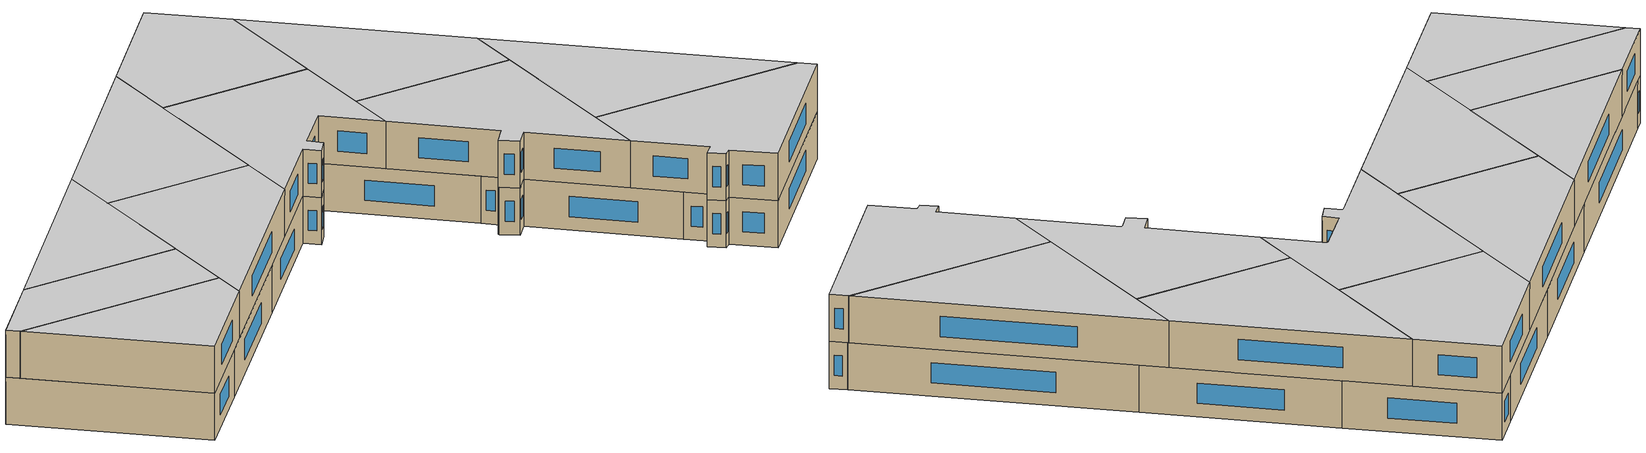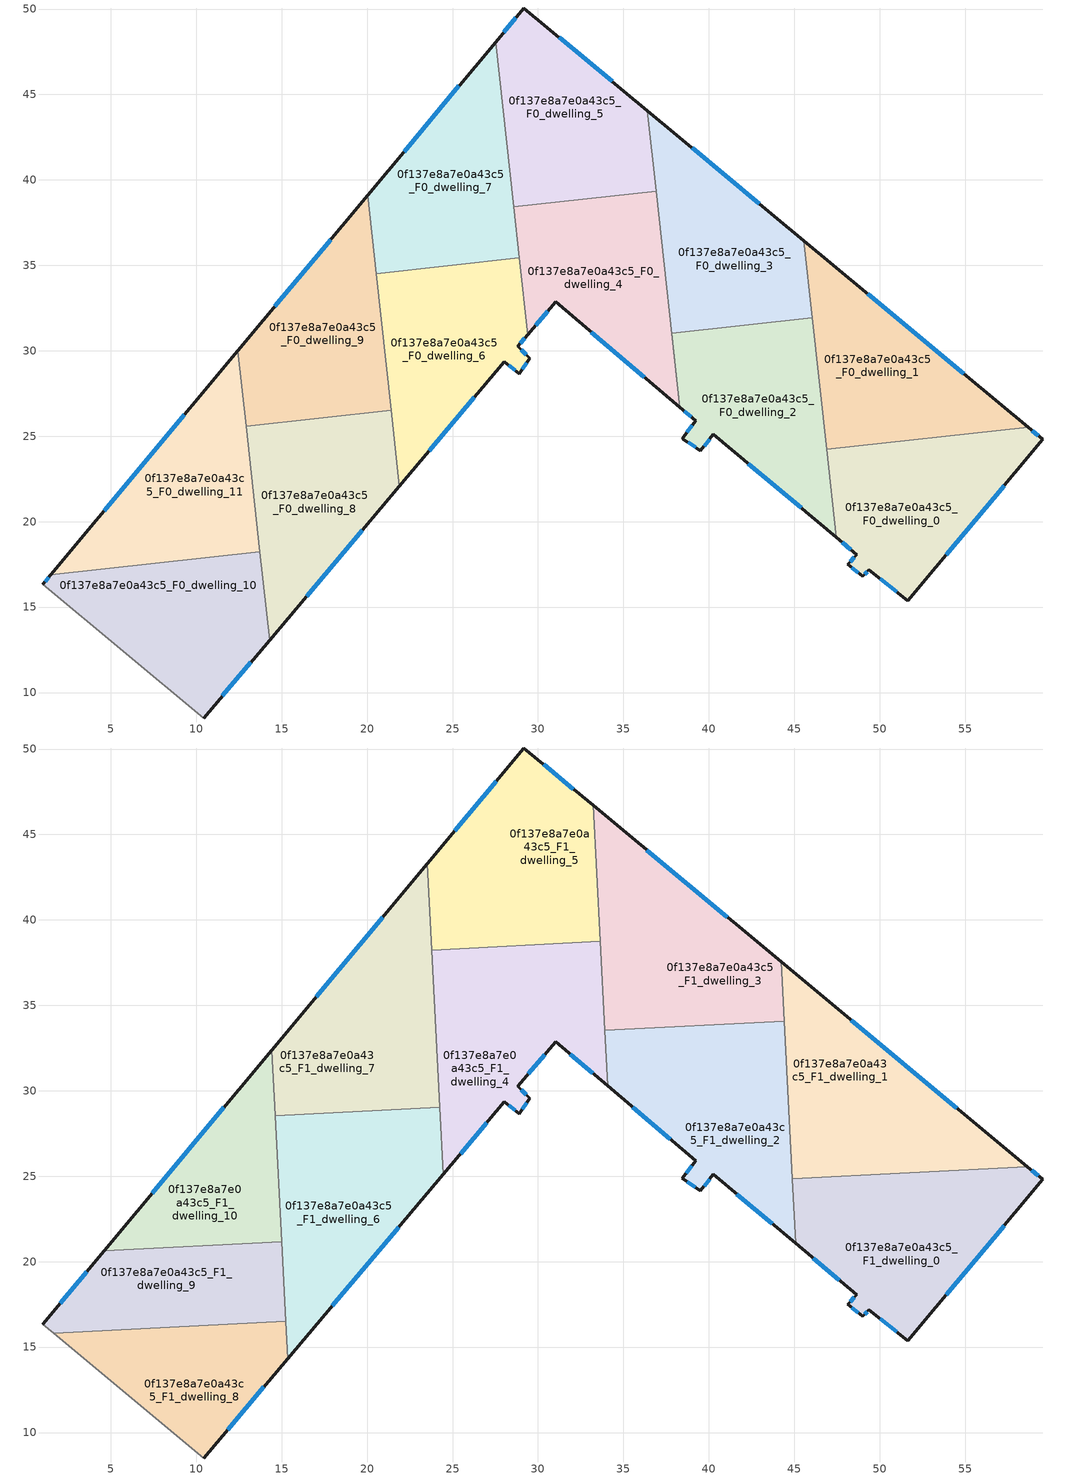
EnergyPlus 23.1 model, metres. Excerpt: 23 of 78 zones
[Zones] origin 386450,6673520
0f137e8a7e0a43c5_F0_dwelling_0
 floor ground (EU_floor_Construction): 59.53,24.81 51.65,15.37 49.36,17.18 49.01,16.81 48.12,17.5 48.66,18.07 47.45,19.08 46.88,24.23 58.68,25.52 z0
 wall outside (EU_wall_Construction): 47.45,19.08 48.66,18.07 48.12,17.5 49.01,16.81 49.36,17.18 51.65,15.37 59.53,24.81 58.68,25.52 z0:3
 wall to 0f137e8a7e0a43c5_F0_dwelling_1 (EU_wall_Construction): 58.68,25.52 46.88,24.23 z0:3
 wall to 0f137e8a7e0a43c5_F0_dwelling_2 (EU_wall_Construction): 46.88,24.23 47.45,19.08 z0:3
 window (EU_Window_Construction): 48.37,17.3 48.75,17.01 / 48.5,17.9 48.27,17.66 / 47.79,18.79 48.31,18.35 / 59.29,25.02 58.92,25.32 / 53.9,18.07 57.28,22.11 / 50.02,16.66 50.99,15.89 / 49.11,16.91 49.26,17.07 z0.86:2.14
0f137e8a7e0a43c5_F0_dwelling_1
 floor ground (EU_floor_Construction): 58.68,25.52 46.88,24.23 45.55,36.44 z0
 wall outside (EU_wall_Construction): 58.68,25.52 45.55,36.44 z0:3
 wall to 0f137e8a7e0a43c5_F0_dwelling_3 (EU_wall_Construction): 45.55,36.44 46.04,31.93 z0:3
 wall to 0f137e8a7e0a43c5_F0_dwelling_2 (EU_wall_Construction): 46.04,31.93 46.88,24.23 z0:3
 window (EU_Window_Construction): 54.93,28.64 49.3,33.32 z0.86:2.14
 ceiling adiabatic (EU_roof_Construction): 58.63,25.56 45.55,36.44 46.8,24.95 z3
0f137e8a7e0a43c5_F0_dwelling_10
 floor ground (EU_floor_Construction): 13.72,18.23 14.29,13.07 10.43,8.51 1.02,16.34 1.49,16.89 z0
 wall outside (EU_wall_Construction): 10.43,8.51 14.29,13.07 / 1.49,16.89 1.02,16.34 z0:3
 wall adiabatic (EU_wall_Construction): 1.02,16.34 10.43,8.51 z0:3
 wall to 0f137e8a7e0a43c5_F0_dwelling_11 (EU_wall_Construction): 13.72,18.23 1.49,16.89 z0:3
 wall to 0f137e8a7e0a43c5_F0_dwelling_8 (EU_wall_Construction): 14.29,13.07 13.72,18.23 z0:3
 window (EU_Window_Construction): 11.54,9.81 13.19,11.77 / 1.35,16.73 1.16,16.49 z0.86:2.14
0f137e8a7e0a43c5_F0_dwelling_11
 floor ground (EU_floor_Construction): 12.43,30 13.72,18.23 1.49,16.89 z0
 wall outside (EU_wall_Construction): 12.43,30 1.49,16.89 z0:3
 wall to 0f137e8a7e0a43c5_F0_dwelling_9 (EU_wall_Construction): 12.92,25.6 12.43,30 z0:3
 wall to 0f137e8a7e0a43c5_F0_dwelling_8 (EU_wall_Construction): 13.72,18.23 12.92,25.6 z0:3
 window (EU_Window_Construction): 9.31,26.26 4.61,20.64 z0.86:2.14
0f137e8a7e0a43c5_F0_dwelling_2
 floor ground (EU_floor_Construction): 46.04,31.93 47.45,19.08 40.26,25.1 39.51,24.15 38.51,24.83 38.44,24.88 38.49,24.95 39.22,25.91 38.3,26.69 37.83,31.03 z0
 wall outside (EU_wall_Construction): 38.3,26.69 39.22,25.91 38.49,24.95 38.44,24.88 38.51,24.83 39.51,24.15 40.26,25.1 47.45,19.08 z0:3
 wall to 0f137e8a7e0a43c5_F0_dwelling_3 (EU_wall_Construction): 46.04,31.93 37.83,31.03 38.3,26.69 z0:3
 window (EU_Window_Construction): 39.01,25.63 38.7,25.22 / 38.56,26.47 38.96,26.13 / 42.32,23.38 45.4,20.8 / 39.72,24.42 40.05,24.83 / 38.79,24.64 39.22,24.34 z0.86:2.14
 ceiling adiabatic (EU_roof_Construction): 46.8,24.95 46.04,31.93 44.52,31.76 44.88,24.86 z3
0f137e8a7e0a43c5_F0_dwelling_3
 floor ground (EU_floor_Construction): 45.55,36.44 46.04,31.93 37.83,31.03 38.3,26.69 36.4,44.05 z0
 wall outside (EU_wall_Construction): 45.55,36.44 36.4,44.05 z0:3
 wall to 0f137e8a7e0a43c5_F0_dwelling_4 (EU_wall_Construction): 36.92,39.33 38.3,26.69 z0:3
 wall to 0f137e8a7e0a43c5_F0_dwelling_5 (EU_wall_Construction): 36.4,44.05 36.92,39.33 z0:3
 window (EU_Window_Construction): 42.94,38.62 39.02,41.88 z0.86:2.14
 ceiling adiabatic (EU_roof_Construction): 46.04,31.93 45.55,36.44 44.22,37.54 44.52,31.76 z3
0f137e8a7e0a43c5_F0_dwelling_4
 floor ground (EU_floor_Construction): 36.92,39.33 38.3,26.69 31.03,32.86 29.39,30.94 28.57,38.42 z0
 wall outside (EU_wall_Construction): 29.39,30.94 31.03,32.86 38.3,26.69 z0:3
 wall to 0f137e8a7e0a43c5_F0_dwelling_5 (EU_wall_Construction): 36.92,39.33 28.57,38.42 z0:3
 wall to 0f137e8a7e0a43c5_F0_dwelling_6 (EU_wall_Construction): 28.9,35.43 29.39,30.94 z0:3
 wall to 0f137e8a7e0a43c5_F0_dwelling_7 (EU_wall_Construction): 28.57,38.42 28.9,35.43 z0:3
 window (EU_Window_Construction): 33.11,31.1 36.22,28.45 / 29.86,31.49 30.56,32.31 z0.86:2.14
0f137e8a7e0a43c5_F0_dwelling_5
 floor ground (EU_floor_Construction): 36.4,44.05 36.92,39.33 28.57,38.42 27.52,48.07 29.18,50.06 z0
 wall outside (EU_wall_Construction): 36.4,44.05 29.18,50.06 27.52,48.07 z0:3
 wall to 0f137e8a7e0a43c5_F0_dwelling_7 (EU_wall_Construction): 27.52,48.07 28.57,38.42 z0:3
 window (EU_Window_Construction): 28.7,49.49 27.99,48.64 / 34.34,45.77 31.24,48.34 z0.86:2.14
0f137e8a7e0a43c5_F0_dwelling_6
 floor ground (EU_floor_Construction): 28.9,35.43 29.39,30.94 28.8,30.25 29.53,29.55 28.9,28.65 28.04,29.35 21.89,22.07 20.53,34.52 z0
 wall outside (EU_wall_Construction): 21.89,22.07 28.04,29.35 28.9,28.65 29.53,29.55 28.8,30.25 29.39,30.94 z0:3
 wall to 0f137e8a7e0a43c5_F0_dwelling_7 (EU_wall_Construction): 28.9,35.43 20.53,34.52 z0:3
 wall to 0f137e8a7e0a43c5_F0_dwelling_9 (EU_wall_Construction): 20.53,34.52 21.4,26.52 z0:3
 wall to 0f137e8a7e0a43c5_F0_dwelling_8 (EU_wall_Construction): 21.4,26.52 21.89,22.07 z0:3
 window (EU_Window_Construction): 23.65,24.15 26.28,27.27 / 28.97,30.45 29.22,30.74 / 29.32,29.75 29.01,30.05 / 29.08,28.91 29.35,29.3 / 28.28,29.15 28.66,28.85 z0.86:2.14
 ceiling adiabatic (EU_roof_Construction): 24.25,29.02 23.95,34.89 20.53,34.52 21.15,28.86 z3
0f137e8a7e0a43c5_F0_dwelling_7
 floor ground (EU_floor_Construction): 27.52,48.07 28.9,35.43 20.53,34.52 20.03,39.1 z0
 wall outside (EU_wall_Construction): 27.52,48.07 20.03,39.1 z0:3
 wall to 0f137e8a7e0a43c5_F0_dwelling_9 (EU_wall_Construction): 20.03,39.1 20.53,34.52 z0:3
 window (EU_Window_Construction): 25.38,45.5 22.17,41.66 z0.86:2.14
 ceiling adiabatic (EU_roof_Construction): 23.95,34.89 23.52,43.28 20.03,39.1 20.53,34.52 z3
0f137e8a7e0a43c5_F0_dwelling_8
 floor ground (EU_floor_Construction): 21.4,26.53 21.89,22.07 14.29,13.07 12.92,25.6 z0
 wall outside (EU_wall_Construction): 14.29,13.07 21.89,22.07 z0:3
 wall to 0f137e8a7e0a43c5_F0_dwelling_9 (EU_wall_Construction): 21.4,26.53 12.92,25.6 z0:3
 window (EU_Window_Construction): 16.46,15.64 19.72,19.5 z0.86:2.14
 ceiling adiabatic (EU_roof_Construction): 14.29,13.07 21.89,22.07 21.4,26.53 12.92,25.6 z3
0f137e8a7e0a43c5_F0_dwelling_9
 floor ground (EU_floor_Construction): 20.03,39.1 21.4,26.53 12.92,25.6 12.43,30 z0
 wall outside (EU_wall_Construction): 20.03,39.1 12.43,30 z0:3
 window (EU_Window_Construction): 17.86,36.5 14.6,32.6 z0.86:2.14
 ceiling adiabatic (EU_roof_Construction): 21.4,26.53 20.03,39.1 14.42,32.38 14.76,25.8 z3
0f137e8a7e0a43c5_F1_dwelling_0
 floor to 0f137e8a7e0a43c5_F0_dwelling_0 (EU_floor_Construction): 59.53,24.81 51.65,15.37 49.36,17.18 49.01,16.81 48.12,17.5 48.66,18.07 47.45,19.08 46.88,24.23 58.68,25.52 z3
 floor to 0f137e8a7e0a43c5_F0_dwelling_2 (EU_floor_Construction): 46.8,24.95 47.45,19.08 45.07,21.07 44.88,24.86 z3
 floor to 0f137e8a7e0a43c5_F0_dwelling_1 (EU_floor_Construction): 58.68,25.52 46.88,24.23 46.8,24.95 58.63,25.56 z3
 wall outside (EU_wall_Construction): 45.07,21.07 48.66,18.07 48.12,17.5 49.01,16.81 49.36,17.18 51.65,15.37 59.53,24.81 58.63,25.56 z3:6
 wall to 0f137e8a7e0a43c5_F1_dwelling_1 (EU_wall_Construction): 58.63,25.56 44.88,24.86 z3:6
 wall to 0f137e8a7e0a43c5_F1_dwelling_2 (EU_wall_Construction): 44.88,24.86 45.07,21.07 z3:6
 window (EU_Window_Construction): 48.37,17.3 48.75,17.01 / 48.5,17.9 48.27,17.66 / 46.1,20.21 47.63,18.92 / 59.27,25.03 58.89,25.35 / 53.9,18.07 57.28,22.11 / 50.02,16.66 50.99,15.89 / 49.11,16.91 49.26,17.07 z3.86:5.14
 ceiling to 0f137e8a7e0a43c5_F2_dwelling_0 (EU_floor_Construction): 51.65,15.37 59.53,24.81 58.63,25.56 44.88,24.86 45.07,21.07 48.66,18.07 48.12,17.5 49.01,16.81 49.36,17.18 z6
0f137e8a7e0a43c5_F1_dwelling_1
 floor adiabatic (EU_floor_Construction): 58.63,25.56 44.88,24.86 44.22,37.54 z3
 wall outside (EU_wall_Construction): 58.63,25.56 44.22,37.54 z3:6
 wall to 0f137e8a7e0a43c5_F1_dwelling_3 (EU_wall_Construction): 44.22,37.54 44.4,34.08 z3:6
 wall to 0f137e8a7e0a43c5_F1_dwelling_2 (EU_wall_Construction): 44.4,34.08 44.88,24.86 z3:6
 window (EU_Window_Construction): 54.51,28.99 48.34,34.12 z3.86:5.14
 ceiling to 0f137e8a7e0a43c5_F2_dwelling_1 (EU_floor_Construction): 58.63,25.56 44.22,37.54 44.88,24.86 z6
0f137e8a7e0a43c5_F1_dwelling_10
 floor to 0f137e8a7e0a43c5_F0_dwelling_11 (EU_floor_Construction): 12.44,30 13.41,21.09 4.62,20.64 z3
 floor to 0f137e8a7e0a43c5_F0_dwelling_9 (EU_floor_Construction): 14.42,32.38 14.76,25.8 12.92,25.6 12.44,30 z3
 floor adiabatic (EU_floor_Construction): 14.76,25.8 15,21.17 13.41,21.09 12.92,25.6 z3; 14.42,32.38 14.76,25.8 12.92,25.6 12.44,30 z3
 wall outside (EU_wall_Construction): 14.42,32.38 4.62,20.64 z3:6
 wall to 0f137e8a7e0a43c5_F1_dwelling_9 (EU_wall_Construction): 4.62,20.64 15,21.17 z3:6
 wall to 0f137e8a7e0a43c5_F1_dwelling_6 (EU_wall_Construction): 15,21.17 14.62,28.53 z3:6
 wall to 0f137e8a7e0a43c5_F1_dwelling_7 (EU_wall_Construction): 14.62,28.53 14.42,32.38 z3:6
 window (EU_Window_Construction): 11.62,29.03 7.42,23.99 z3.86:5.14
 ceiling to 0f137e8a7e0a43c5_F2_dwelling_10 (EU_floor_Construction): 15,21.17 14.42,32.38 4.62,20.64 z6
0f137e8a7e0a43c5_F1_dwelling_2
 floor to 0f137e8a7e0a43c5_F0_dwelling_2 (EU_floor_Construction): 44.52,31.76 45.07,21.07 40.26,25.1 39.51,24.15 38.44,24.88 38.49,24.95 39.22,25.91 38.3,26.69 37.83,31.03 z3
 floor to 0f137e8a7e0a43c5_F0_dwelling_4 (EU_floor_Construction): 37.53,33.73 38.3,26.69 34.07,30.28 33.9,33.54 z3
 floor to 0f137e8a7e0a43c5_F0_dwelling_3 (EU_floor_Construction): 44.4,34.08 44.52,31.76 37.83,31.03 38.3,26.69 37.53,33.73 z3
 wall outside (EU_wall_Construction): 34.07,30.28 39.22,25.91 38.44,24.88 39.51,24.15 40.26,25.1 45.07,21.07 z3:6
 wall to 0f137e8a7e0a43c5_F1_dwelling_3 (EU_wall_Construction): 44.4,34.08 33.9,33.54 z3:6
 wall to 0f137e8a7e0a43c5_F1_dwelling_4 (EU_wall_Construction): 33.9,33.54 34.07,30.28 z3:6
 window (EU_Window_Construction): 38.75,24.67 39.2,24.36 / 39,25.61 38.66,25.17 / 35.54,29.03 37.75,27.16 / 41.64,23.95 43.7,22.22 / 39.72,24.42 40.05,24.83 z3.86:5.14
 ceiling to 0f137e8a7e0a43c5_F2_dwelling_2 (EU_floor_Construction): 45.07,21.07 44.4,34.08 33.9,33.54 34.07,30.28 39.22,25.91 38.44,24.88 39.51,24.15 40.26,25.1 z6
0f137e8a7e0a43c5_F1_dwelling_3
 floor to 0f137e8a7e0a43c5_F0_dwelling_3 (EU_floor_Construction): 44.22,37.54 44.4,34.08 37.53,33.73 36.4,44.05 z3
 floor to 0f137e8a7e0a43c5_F0_dwelling_5 (EU_floor_Construction): 36.4,44.05 36.92,39.33 33.62,38.97 33.22,46.69 z3
 floor to 0f137e8a7e0a43c5_F0_dwelling_4 (EU_floor_Construction): 36.92,39.33 37.53,33.73 33.9,33.54 33.62,38.97 z3
 wall outside (EU_wall_Construction): 44.22,37.54 33.22,46.7 z3:6
 wall to 0f137e8a7e0a43c5_F1_dwelling_5 (EU_wall_Construction): 33.22,46.7 33.63,38.74 z3:6
 wall to 0f137e8a7e0a43c5_F1_dwelling_4 (EU_wall_Construction): 33.63,38.74 33.9,33.54 z3:6
 window (EU_Window_Construction): 41.08,40.16 36.37,44.08 z3.86:5.14
 ceiling to 0f137e8a7e0a43c5_F2_dwelling_3 (EU_floor_Construction): 44.4,34.08 44.22,37.54 33.22,46.7 33.9,33.54 z6
0f137e8a7e0a43c5_F1_dwelling_4
 floor to 0f137e8a7e0a43c5_F0_dwelling_4 (EU_floor_Construction): 33.63,38.74 34.07,30.28 31.03,32.86 29.39,30.94 28.57,38.42 29.64,38.53 z3
 floor to 0f137e8a7e0a43c5_F0_dwelling_6 (EU_floor_Construction): 28.9,35.43 29.39,30.94 28.8,30.25 29.53,29.55 28.9,28.65 28.04,29.35 24.45,25.11 23.95,34.89 z3
 floor to 0f137e8a7e0a43c5_F0_dwelling_5 (EU_floor_Construction): 29.64,38.53 28.57,38.42 28.57,38.48 z3
 floor to 0f137e8a7e0a43c5_F0_dwelling_7 (EU_floor_Construction): 28.57,38.48 28.9,35.43 23.95,34.89 23.78,38.23 z3
 wall outside (EU_wall_Construction): 24.45,25.11 28.04,29.35 28.9,28.65 29.53,29.55 28.8,30.25 31.03,32.86 34.07,30.28 z3:6
 wall to 0f137e8a7e0a43c5_F1_dwelling_5 (EU_wall_Construction): 33.63,38.74 23.78,38.23 z3:6
 wall to 0f137e8a7e0a43c5_F1_dwelling_7 (EU_wall_Construction): 23.78,38.23 24.25,29.02 z3:6
 wall to 0f137e8a7e0a43c5_F1_dwelling_6 (EU_wall_Construction): 24.25,29.02 24.45,25.11 z3:6
 window (EU_Window_Construction): 31.9,32.12 33.2,31.02 / 29.44,31 30.39,32.12 / 29.32,29.75 29.01,30.05 / 29.08,28.91 29.35,29.3 / 28.28,29.15 28.66,28.85 / 25.48,26.32 27.01,28.14 z3.86:5.14
 ceiling to 0f137e8a7e0a43c5_F2_dwelling_4 (EU_floor_Construction): 34.07,30.28 33.63,38.74 23.78,38.23 24.45,25.11 28.04,29.35 28.9,28.65 29.53,29.55 28.8,30.25 31.03,32.86 z6
0f137e8a7e0a43c5_F1_dwelling_5
 floor to 0f137e8a7e0a43c5_F0_dwelling_5 (EU_floor_Construction): 33.22,46.69 33.62,38.97 29.64,38.53 28.57,38.48 27.52,48.07 29.18,50.06 z3
 floor to 0f137e8a7e0a43c5_F0_dwelling_7 (EU_floor_Construction): 27.52,48.07 28.57,38.48 23.78,38.23 23.52,43.28 z3
 floor to 0f137e8a7e0a43c5_F0_dwelling_4 (EU_floor_Construction): 33.62,38.97 33.63,38.74 29.64,38.53 z3
 wall outside (EU_wall_Construction): 33.22,46.7 29.18,50.06 23.52,43.28 z3:6
 wall to 0f137e8a7e0a43c5_F1_dwelling_7 (EU_wall_Construction): 23.52,43.28 23.78,38.23 z3:6
 window (EU_Window_Construction): 27.56,48.12 25.14,45.22 / 32.07,47.66 30.33,49.1 z3.86:5.14
 ceiling to 0f137e8a7e0a43c5_F2_dwelling_5 (EU_floor_Construction): 33.63,38.74 33.22,46.7 29.18,50.06 23.52,43.28 23.78,38.23 z6
0f137e8a7e0a43c5_F1_dwelling_6
 floor adiabatic (EU_floor_Construction): 21.4,26.53 21.89,22.07 15.35,14.33 14.76,25.8 z3; 21.15,28.86 21.4,26.52 14.76,25.8 14.62,28.53 z3
 floor to 0f137e8a7e0a43c5_F0_dwelling_6 (EU_floor_Construction): 24.25,29.02 24.45,25.11 21.89,22.07 21.15,28.86 z3
 wall outside (EU_wall_Construction): 15.35,14.33 24.45,25.11 z3:6
 wall to 0f137e8a7e0a43c5_F1_dwelling_7 (EU_wall_Construction): 24.25,29.02 14.62,28.53 z3:6
 wall to 0f137e8a7e0a43c5_F1_dwelling_8 (EU_wall_Construction): 15.24,16.51 15.35,14.33 z3:6
 wall to 0f137e8a7e0a43c5_F1_dwelling_9 (EU_wall_Construction): 15,21.17 15.24,16.51 z3:6
 window (EU_Window_Construction): 17.95,17.41 21.85,22.03 z3.86:5.14
 ceiling to 0f137e8a7e0a43c5_F2_dwelling_6 (EU_floor_Construction): 15.35,14.33 24.45,25.11 24.25,29.02 14.62,28.53 z6
0f137e8a7e0a43c5_F1_dwelling_7
 floor adiabatic (EU_floor_Construction): 20.03,39.1 21.15,28.86 14.62,28.53 14.42,32.38 z3; 23.52,43.28 24.25,29.02 21.15,28.86 20.03,39.1 z3
 wall outside (EU_wall_Construction): 23.52,43.28 14.42,32.38 z3:6
 window (EU_Window_Construction): 20.92,40.17 17.02,35.5 z3.86:5.14
 ceiling to 0f137e8a7e0a43c5_F2_dwelling_7 (EU_floor_Construction): 24.25,29.02 23.52,43.28 14.42,32.38 14.62,28.53 z6
0f137e8a7e0a43c5_F1_dwelling_8
 floor to 0f137e8a7e0a43c5_F0_dwelling_10 (EU_floor_Construction): 13.92,16.44 14.29,13.07 10.43,8.51 1.66,15.81 z3
 floor adiabatic (EU_floor_Construction): 15.24,16.51 15.35,14.33 14.29,13.07 13.92,16.44 z3
 wall outside (EU_wall_Construction): 10.43,8.51 15.35,14.33 z3:6
 wall adiabatic (EU_wall_Construction): 1.66,15.81 10.43,8.51 z3:6
 wall to 0f137e8a7e0a43c5_F1_dwelling_9 (EU_wall_Construction): 15.24,16.51 1.66,15.81 z3:6
 window (EU_Window_Construction): 11.84,10.17 13.94,12.66 z3.86:5.14
 ceiling to 0f137e8a7e0a43c5_F2_dwelling_8 (EU_floor_Construction): 10.43,8.51 15.35,14.33 15.24,16.51 1.66,15.81 z6
0f137e8a7e0a43c5_F1_dwelling_9
 floor to 0f137e8a7e0a43c5_F0_dwelling_11 (EU_floor_Construction): 13.41,21.09 13.72,18.23 1.49,16.89 4.62,20.64 z3
 floor to 0f137e8a7e0a43c5_F0_dwelling_10 (EU_floor_Construction): 13.72,18.23 13.92,16.44 1.66,15.81 1.02,16.34 1.49,16.89 z3
 floor adiabatic (EU_floor_Construction): 15,21.17 15.24,16.51 13.92,16.44 13.41,21.09 z3
 wall outside (EU_wall_Construction): 4.62,20.64 1.02,16.34 z3:6
 wall adiabatic (EU_wall_Construction): 1.02,16.34 1.66,15.81 z3:6
 window (EU_Window_Construction): 3.59,19.41 2.05,17.57 z3.86:5.14
 ceiling to 0f137e8a7e0a43c5_F2_dwelling_9 (EU_floor_Construction): 15.24,16.51 15,21.17 4.62,20.64 1.02,16.34 1.66,15.81 z6
[Building]
EU S2 Campaign: North Axis=0; Terrain=City; Solar Distribution=FullExterior
[Site:Location]
Helsinki-Vantaa.AP: Latitude=60.317; Longitude=24.963; Time Zone=2; Elevation=54.6
[SizingPeriod:WeatherFileDays]
AnnualSizingPeriod: Begin Month=1; Begin Day of Month=1; End Month=12; End Day of Month=31; Day of Week for Start Day=Monday; Use Weather File Daylight Saving Period=No; Use Weather File Rain and Snow Indicators=No
[MATERIAL]
EU_InternalMass_Material: Roughness=MediumRough; Thickness=0.1; Conductivity=1; Density=1800; Specific Heat=900; Thermal Absorptance=0.9; Solar Absorptance=0.7; Visible Absorptance=0.7
[MATERIAL:NOMASS] Roughness=MediumRough; Thermal Absorptance=0.9; Solar Absorptance=0.7; Visible Absorptance=0.7
Name | Thermal Resistance
EU_wall_NoMass | 1.10183
EU_roof_NoMass; EU_floor_NoMass | 1.70606
[WINDOWMATERIAL:SIMPLEGLAZINGSYSTEM]
EU_Window_SimpleGlazing: UFactor=3.11035; Solar Heat Gain Coefficient=0.8; Visible Transmittance=0.8
[CONSTRUCTION]
EU_wall_Construction: EU_wall_NoMass
EU_roof_Construction: EU_roof_NoMass
EU_floor_Construction: EU_floor_NoMass
EU_Window_Construction: EU_Window_SimpleGlazing
EU_InternalMass_Construction: EU_InternalMass_Material
[ZONE] Type=1; Multiplier=1; Ceiling Height=autocalculate; Floor Area=autocalculate; Part of Total Floor Area=Yes
Name | Volume
0f137e8a7e0a43c5_F0_dwelling_0; 0f137e8a7e0a43c5_F0_dwelling_7 | 218.73
0f137e8a7e0a43c5_F1_dwelling_0 | 262.453
0f137e8a7e0a43c5_F0_dwelling_1 | 218.721
0f137e8a7e0a43c5_F1_dwelling_1; 0f137e8a7e0a43c5_F1_dwelling_6 | 262.46
0f137e8a7e0a43c5_F0_dwelling_10 | 218.739
0f137e8a7e0a43c5_F1_dwelling_10; 0f137e8a7e0a43c5_F1_dwelling_8 | 174.97
0f137e8a7e0a43c5_F0_dwelling_11 | 218.743
0f137e8a7e0a43c5_F0_dwelling_2; 0f137e8a7e0a43c5_F0_dwelling_3 | 218.719
0f137e8a7e0a43c5_F1_dwelling_2 | 262.455
0f137e8a7e0a43c5_F1_dwelling_3 | 262.452
0f137e8a7e0a43c5_F0_dwelling_4 | 218.71
0f137e8a7e0a43c5_F1_dwelling_4 | 262.442
0f137e8a7e0a43c5_F0_dwelling_5 | 218.718
0f137e8a7e0a43c5_F1_dwelling_5 | 262.477
0f137e8a7e0a43c5_F0_dwelling_6 | 218.741
0f137e8a7e0a43c5_F1_dwelling_7 | 262.468
0f137e8a7e0a43c5_F0_dwelling_8 | 218.685
0f137e8a7e0a43c5_F0_dwelling_9 | 218.714
0f137e8a7e0a43c5_F1_dwelling_9 | 175.006
[INTERNALMASS] Construction=EU_InternalMass_Construction
Name | Zone or ZoneList | Surface Area
0f137e8a7e0a43c5_F0_dwelling_0_EU_InternalMass | 0f137e8a7e0a43c5_F0_dwelling_0 | 72.9099
0f137e8a7e0a43c5_F0_dwelling_1_EU_InternalMass | 0f137e8a7e0a43c5_F0_dwelling_1 | 72.9067
0f137e8a7e0a43c5_F0_dwelling_2_EU_InternalMass | 0f137e8a7e0a43c5_F0_dwelling_2 | 72.9064
0f137e8a7e0a43c5_F0_dwelling_3_EU_InternalMass | 0f137e8a7e0a43c5_F0_dwelling_3 | 72.9153
0f137e8a7e0a43c5_F0_dwelling_4_EU_InternalMass | 0f137e8a7e0a43c5_F0_dwelling_4 | 72.9031
0f137e8a7e0a43c5_F0_dwelling_5_EU_InternalMass | 0f137e8a7e0a43c5_F0_dwelling_5 | 72.906
0f137e8a7e0a43c5_F0_dwelling_6_EU_InternalMass | 0f137e8a7e0a43c5_F0_dwelling_6 | 72.9138
0f137e8a7e0a43c5_F0_dwelling_7_EU_InternalMass | 0f137e8a7e0a43c5_F0_dwelling_7 | 72.9098
0f137e8a7e0a43c5_F0_dwelling_8_EU_InternalMass | 0f137e8a7e0a43c5_F0_dwelling_8 | 72.8948
0f137e8a7e0a43c5_F0_dwelling_9_EU_InternalMass | 0f137e8a7e0a43c5_F0_dwelling_9 | 72.9046
0f137e8a7e0a43c5_F0_dwelling_10_EU_InternalMass | 0f137e8a7e0a43c5_F0_dwelling_10 | 72.9129
0f137e8a7e0a43c5_F0_dwelling_11_EU_InternalMass | 0f137e8a7e0a43c5_F0_dwelling_11 | 72.9142
0f137e8a7e0a43c5_F1_dwelling_0_EU_InternalMass | 0f137e8a7e0a43c5_F1_dwelling_0 | 87.484
0f137e8a7e0a43c5_F1_dwelling_1_EU_InternalMass | 0f137e8a7e0a43c5_F1_dwelling_1 | 87.4867
0f137e8a7e0a43c5_F1_dwelling_2_EU_InternalMass | 0f137e8a7e0a43c5_F1_dwelling_2 | 87.4849
0f137e8a7e0a43c5_F1_dwelling_3_EU_InternalMass | 0f137e8a7e0a43c5_F1_dwelling_3 | 87.4838
0f137e8a7e0a43c5_F1_dwelling_4_EU_InternalMass | 0f137e8a7e0a43c5_F1_dwelling_4 | 87.4848
0f137e8a7e0a43c5_F1_dwelling_5_EU_InternalMass | 0f137e8a7e0a43c5_F1_dwelling_5 | 87.4925
0f137e8a7e0a43c5_F1_dwelling_6_EU_InternalMass | 0f137e8a7e0a43c5_F1_dwelling_6 | 87.4869
0f137e8a7e0a43c5_F1_dwelling_7_EU_InternalMass | 0f137e8a7e0a43c5_F1_dwelling_7 | 87.4893
0f137e8a7e0a43c5_F1_dwelling_8_EU_InternalMass | 0f137e8a7e0a43c5_F1_dwelling_8 | 58.3235
0f137e8a7e0a43c5_F1_dwelling_9_EU_InternalMass | 0f137e8a7e0a43c5_F1_dwelling_9 | 58.3357
0f137e8a7e0a43c5_F1_dwelling_10_EU_InternalMass | 0f137e8a7e0a43c5_F1_dwelling_10 | 58.3233
[OTHEREQUIPMENT] Fuel Type=Electricity; Design Level Calculation Method=Watts/Area; Power per Zone Floor Area=1; Fraction Latent=0; Fraction Radiant=0; Fraction Lost=0; Carbon Dioxide Generation Rate=0; EndUse Subcategory=EU_Step8_InternalGains
Name | Zone or ZoneList or Space or SpaceList | Schedule
EU_Step8_InternalGain_0f137e8a7e0a43c5_F0_dwelling_0_f000 | 0f137e8a7e0a43c5_F0_dwelling_0 | EU_Step8_GainSchedule_0f137e8a7e0a43c5_F0_dwelling_0_f000
EU_Step8_InternalGain_0f137e8a7e0a43c5_F0_dwelling_1_f000 | 0f137e8a7e0a43c5_F0_dwelling_1 | EU_Step8_GainSchedule_0f137e8a7e0a43c5_F0_dwelling_1_f000
EU_Step8_InternalGain_0f137e8a7e0a43c5_F0_dwelling_2_f000 | 0f137e8a7e0a43c5_F0_dwelling_2 | EU_Step8_GainSchedule_0f137e8a7e0a43c5_F0_dwelling_2_f000
EU_Step8_InternalGain_0f137e8a7e0a43c5_F0_dwelling_3_f000 | 0f137e8a7e0a43c5_F0_dwelling_3 | EU_Step8_GainSchedule_0f137e8a7e0a43c5_F0_dwelling_3_f000
EU_Step8_InternalGain_0f137e8a7e0a43c5_F0_dwelling_4_f000 | 0f137e8a7e0a43c5_F0_dwelling_4 | EU_Step8_GainSchedule_0f137e8a7e0a43c5_F0_dwelling_4_f000
EU_Step8_InternalGain_0f137e8a7e0a43c5_F0_dwelling_5_f000 | 0f137e8a7e0a43c5_F0_dwelling_5 | EU_Step8_GainSchedule_0f137e8a7e0a43c5_F0_dwelling_5_f000
EU_Step8_InternalGain_0f137e8a7e0a43c5_F0_dwelling_6_f000 | 0f137e8a7e0a43c5_F0_dwelling_6 | EU_Step8_GainSchedule_0f137e8a7e0a43c5_F0_dwelling_6_f000
EU_Step8_InternalGain_0f137e8a7e0a43c5_F0_dwelling_7_f000 | 0f137e8a7e0a43c5_F0_dwelling_7 | EU_Step8_GainSchedule_0f137e8a7e0a43c5_F0_dwelling_7_f000
EU_Step8_InternalGain_0f137e8a7e0a43c5_F0_dwelling_8_f000 | 0f137e8a7e0a43c5_F0_dwelling_8 | EU_Step8_GainSchedule_0f137e8a7e0a43c5_F0_dwelling_8_f000
EU_Step8_InternalGain_0f137e8a7e0a43c5_F0_dwelling_9_f000 | 0f137e8a7e0a43c5_F0_dwelling_9 | EU_Step8_GainSchedule_0f137e8a7e0a43c5_F0_dwelling_9_f000
EU_Step8_InternalGain_0f137e8a7e0a43c5_F0_dwelling_10_f000 | 0f137e8a7e0a43c5_F0_dwelling_10 | EU_Step8_GainSchedule_0f137e8a7e0a43c5_F0_dwelling_10_f000
EU_Step8_InternalGain_0f137e8a7e0a43c5_F0_dwelling_11_f000 | 0f137e8a7e0a43c5_F0_dwelling_11 | EU_Step8_GainSchedule_0f137e8a7e0a43c5_F0_dwelling_11_f000
EU_Step8_InternalGain_0f137e8a7e0a43c5_F1_dwelling_0_f000 | 0f137e8a7e0a43c5_F1_dwelling_0 | EU_Step8_GainSchedule_0f137e8a7e0a43c5_F1_dwelling_0_f000
EU_Step8_InternalGain_0f137e8a7e0a43c5_F1_dwelling_1_f000 | 0f137e8a7e0a43c5_F1_dwelling_1 | EU_Step8_GainSchedule_0f137e8a7e0a43c5_F1_dwelling_1_f000
EU_Step8_InternalGain_0f137e8a7e0a43c5_F1_dwelling_2_f000 | 0f137e8a7e0a43c5_F1_dwelling_2 | EU_Step8_GainSchedule_0f137e8a7e0a43c5_F1_dwelling_2_f000
EU_Step8_InternalGain_0f137e8a7e0a43c5_F1_dwelling_3_f000 | 0f137e8a7e0a43c5_F1_dwelling_3 | EU_Step8_GainSchedule_0f137e8a7e0a43c5_F1_dwelling_3_f000
EU_Step8_InternalGain_0f137e8a7e0a43c5_F1_dwelling_4_f000 | 0f137e8a7e0a43c5_F1_dwelling_4 | EU_Step8_GainSchedule_0f137e8a7e0a43c5_F1_dwelling_4_f000
EU_Step8_InternalGain_0f137e8a7e0a43c5_F1_dwelling_5_f000 | 0f137e8a7e0a43c5_F1_dwelling_5 | EU_Step8_GainSchedule_0f137e8a7e0a43c5_F1_dwelling_5_f000
EU_Step8_InternalGain_0f137e8a7e0a43c5_F1_dwelling_6_f000 | 0f137e8a7e0a43c5_F1_dwelling_6 | EU_Step8_GainSchedule_0f137e8a7e0a43c5_F1_dwelling_6_f000
EU_Step8_InternalGain_0f137e8a7e0a43c5_F1_dwelling_7_f000 | 0f137e8a7e0a43c5_F1_dwelling_7 | EU_Step8_GainSchedule_0f137e8a7e0a43c5_F1_dwelling_7_f000
EU_Step8_InternalGain_0f137e8a7e0a43c5_F1_dwelling_8_f000 | 0f137e8a7e0a43c5_F1_dwelling_8 | EU_Step8_GainSchedule_0f137e8a7e0a43c5_F1_dwelling_8_f000
EU_Step8_InternalGain_0f137e8a7e0a43c5_F1_dwelling_9_f000 | 0f137e8a7e0a43c5_F1_dwelling_9 | EU_Step8_GainSchedule_0f137e8a7e0a43c5_F1_dwelling_9_f000
EU_Step8_InternalGain_0f137e8a7e0a43c5_F1_dwelling_10_f000 | 0f137e8a7e0a43c5_F1_dwelling_10 | EU_Step8_GainSchedule_0f137e8a7e0a43c5_F1_dwelling_10_f000
[ZONEVENTILATION:DESIGNFLOWRATE] Schedule=EU_AlwaysOn; Design Flow Rate Calculation Method=AirChanges/Hour; Air Changes per Hour=0.756316; Ventilation Type=Natural; Fan Pressure Rise=0; Fan Total Efficiency=1; Constant Term Coefficient=1; Temperature Term Coefficient=0; Velocity Term Coefficient=0; Velocity Squared Term Coefficient=0; Minimum Indoor Temperature=-100; Maximum Indoor Temperature=100; Delta Temperature=-100; Minimum Outdoor Temperature=-100; Maximum Outdoor Temperature=100; Maximum Wind Speed=40
Name | Zone or ZoneList or Space or SpaceList
EU_ConstantAir_0f137e8a7e0a43c5_F0_dwelling_0 | 0f137e8a7e0a43c5_F0_dwelling_0
EU_ConstantAir_0f137e8a7e0a43c5_F0_dwelling_1 | 0f137e8a7e0a43c5_F0_dwelling_1
EU_ConstantAir_0f137e8a7e0a43c5_F0_dwelling_2 | 0f137e8a7e0a43c5_F0_dwelling_2
EU_ConstantAir_0f137e8a7e0a43c5_F0_dwelling_3 | 0f137e8a7e0a43c5_F0_dwelling_3
EU_ConstantAir_0f137e8a7e0a43c5_F0_dwelling_4 | 0f137e8a7e0a43c5_F0_dwelling_4
EU_ConstantAir_0f137e8a7e0a43c5_F0_dwelling_5 | 0f137e8a7e0a43c5_F0_dwelling_5
EU_ConstantAir_0f137e8a7e0a43c5_F0_dwelling_6 | 0f137e8a7e0a43c5_F0_dwelling_6
EU_ConstantAir_0f137e8a7e0a43c5_F0_dwelling_7 | 0f137e8a7e0a43c5_F0_dwelling_7
EU_ConstantAir_0f137e8a7e0a43c5_F0_dwelling_8 | 0f137e8a7e0a43c5_F0_dwelling_8
EU_ConstantAir_0f137e8a7e0a43c5_F0_dwelling_9 | 0f137e8a7e0a43c5_F0_dwelling_9
EU_ConstantAir_0f137e8a7e0a43c5_F0_dwelling_10 | 0f137e8a7e0a43c5_F0_dwelling_10
EU_ConstantAir_0f137e8a7e0a43c5_F0_dwelling_11 | 0f137e8a7e0a43c5_F0_dwelling_11
EU_ConstantAir_0f137e8a7e0a43c5_F1_dwelling_0 | 0f137e8a7e0a43c5_F1_dwelling_0
EU_ConstantAir_0f137e8a7e0a43c5_F1_dwelling_1 | 0f137e8a7e0a43c5_F1_dwelling_1
EU_ConstantAir_0f137e8a7e0a43c5_F1_dwelling_2 | 0f137e8a7e0a43c5_F1_dwelling_2
EU_ConstantAir_0f137e8a7e0a43c5_F1_dwelling_3 | 0f137e8a7e0a43c5_F1_dwelling_3
EU_ConstantAir_0f137e8a7e0a43c5_F1_dwelling_4 | 0f137e8a7e0a43c5_F1_dwelling_4
EU_ConstantAir_0f137e8a7e0a43c5_F1_dwelling_5 | 0f137e8a7e0a43c5_F1_dwelling_5
EU_ConstantAir_0f137e8a7e0a43c5_F1_dwelling_6 | 0f137e8a7e0a43c5_F1_dwelling_6
EU_ConstantAir_0f137e8a7e0a43c5_F1_dwelling_7 | 0f137e8a7e0a43c5_F1_dwelling_7
EU_ConstantAir_0f137e8a7e0a43c5_F1_dwelling_8 | 0f137e8a7e0a43c5_F1_dwelling_8
EU_ConstantAir_0f137e8a7e0a43c5_F1_dwelling_9 | 0f137e8a7e0a43c5_F1_dwelling_9
EU_ConstantAir_0f137e8a7e0a43c5_F1_dwelling_10 | 0f137e8a7e0a43c5_F1_dwelling_10
[HVACTEMPLATE:THERMOSTAT] Constant Heating Setpoint=20; Constant Cooling Setpoint=50
EU_HeatOnly_0f137e8a7e0a43c5_F0_dwelling_0; EU_HeatOnly_0f137e8a7e0a43c5_F0_dwelling_1; EU_HeatOnly_0f137e8a7e0a43c5_F0_dwelling_2; EU_HeatOnly_0f137e8a7e0a43c5_F0_dwelling_3; EU_HeatOnly_0f137e8a7e0a43c5_F0_dwelling_4; EU_HeatOnly_0f137e8a7e0a43c5_F0_dwelling_5; EU_HeatOnly_0f137e8a7e0a43c5_F0_dwelling_6; EU_HeatOnly_0f137e8a7e0a43c5_F0_dwelling_7; EU_HeatOnly_0f137e8a7e0a43c5_F0_dwelling_8; EU_HeatOnly_0f137e8a7e0a43c5_F0_dwelling_9; EU_HeatOnly_0f137e8a7e0a43c5_F0_dwelling_10; EU_HeatOnly_0f137e8a7e0a43c5_F0_dwelling_11; EU_HeatOnly_0f137e8a7e0a43c5_F1_dwelling_0; EU_HeatOnly_0f137e8a7e0a43c5_F1_dwelling_1; EU_HeatOnly_0f137e8a7e0a43c5_F1_dwelling_2; EU_HeatOnly_0f137e8a7e0a43c5_F1_dwelling_3; EU_HeatOnly_0f137e8a7e0a43c5_F1_dwelling_4; EU_HeatOnly_0f137e8a7e0a43c5_F1_dwelling_5; EU_HeatOnly_0f137e8a7e0a43c5_F1_dwelling_6; EU_HeatOnly_0f137e8a7e0a43c5_F1_dwelling_7; EU_HeatOnly_0f137e8a7e0a43c5_F1_dwelling_8; EU_HeatOnly_0f137e8a7e0a43c5_F1_dwelling_9; EU_HeatOnly_0f137e8a7e0a43c5_F1_dwelling_10; EU_HeatOnly_0f137e8a7e0a43c5_F2_dwelling_0; EU_HeatOnly_0f137e8a7e0a43c5_F2_dwelling_1; EU_HeatOnly_0f137e8a7e0a43c5_F2_dwelling_2; EU_HeatOnly_0f137e8a7e0a43c5_F2_dwelling_3; EU_HeatOnly_0f137e8a7e0a43c5_F2_dwelling_4; EU_HeatOnly_0f137e8a7e0a43c5_F2_dwelling_5; EU_HeatOnly_0f137e8a7e0a43c5_F2_dwelling_6; EU_HeatOnly_0f137e8a7e0a43c5_F2_dwelling_7; EU_HeatOnly_0f137e8a7e0a43c5_F2_dwelling_8; EU_HeatOnly_0f137e8a7e0a43c5_F2_dwelling_9; EU_HeatOnly_0f137e8a7e0a43c5_F2_dwelling_10; EU_HeatOnly_0f137e8a7e0a43c5_F3_dwelling_0; EU_HeatOnly_0f137e8a7e0a43c5_F3_dwelling_1; EU_HeatOnly_0f137e8a7e0a43c5_F3_dwelling_2; EU_HeatOnly_0f137e8a7e0a43c5_F3_dwelling_3; EU_HeatOnly_0f137e8a7e0a43c5_F3_dwelling_4; EU_HeatOnly_0f137e8a7e0a43c5_F3_dwelling_5; EU_HeatOnly_0f137e8a7e0a43c5_F3_dwelling_6; EU_HeatOnly_0f137e8a7e0a43c5_F3_dwelling_7; EU_HeatOnly_0f137e8a7e0a43c5_F3_dwelling_8; EU_HeatOnly_0f137e8a7e0a43c5_F3_dwelling_9; EU_HeatOnly_0f137e8a7e0a43c5_F3_dwelling_10; EU_HeatOnly_0f137e8a7e0a43c5_F4_dwelling_0; EU_HeatOnly_0f137e8a7e0a43c5_F4_dwelling_1; EU_HeatOnly_0f137e8a7e0a43c5_F4_dwelling_2; EU_HeatOnly_0f137e8a7e0a43c5_F4_dwelling_3; EU_HeatOnly_0f137e8a7e0a43c5_F4_dwelling_4; EU_HeatOnly_0f137e8a7e0a43c5_F4_dwelling_5; EU_HeatOnly_0f137e8a7e0a43c5_F4_dwelling_6; EU_HeatOnly_0f137e8a7e0a43c5_F4_dwelling_7; EU_HeatOnly_0f137e8a7e0a43c5_F4_dwelling_8; EU_HeatOnly_0f137e8a7e0a43c5_F4_dwelling_9; EU_HeatOnly_0f137e8a7e0a43c5_F4_dwelling_10; EU_HeatOnly_0f137e8a7e0a43c5_F5_dwelling_0; EU_HeatOnly_0f137e8a7e0a43c5_F5_dwelling_1; EU_HeatOnly_0f137e8a7e0a43c5_F5_dwelling_2; EU_HeatOnly_0f137e8a7e0a43c5_F5_dwelling_3; EU_HeatOnly_0f137e8a7e0a43c5_F5_dwelling_4; EU_HeatOnly_0f137e8a7e0a43c5_F5_dwelling_5; EU_HeatOnly_0f137e8a7e0a43c5_F5_dwelling_6; EU_HeatOnly_0f137e8a7e0a43c5_F5_dwelling_7; EU_HeatOnly_0f137e8a7e0a43c5_F5_dwelling_8; EU_HeatOnly_0f137e8a7e0a43c5_F5_dwelling_9; EU_HeatOnly_0f137e8a7e0a43c5_F5_dwelling_10; EU_HeatOnly_0f137e8a7e0a43c5_F6_dwelling_0; EU_HeatOnly_0f137e8a7e0a43c5_F6_dwelling_1; EU_HeatOnly_0f137e8a7e0a43c5_F6_dwelling_2; EU_HeatOnly_0f137e8a7e0a43c5_F6_dwelling_3; EU_HeatOnly_0f137e8a7e0a43c5_F6_dwelling_4; EU_HeatOnly_0f137e8a7e0a43c5_F6_dwelling_5; EU_HeatOnly_0f137e8a7e0a43c5_F6_dwelling_6; EU_HeatOnly_0f137e8a7e0a43c5_F6_dwelling_7; EU_HeatOnly_0f137e8a7e0a43c5_F6_dwelling_8; EU_HeatOnly_0f137e8a7e0a43c5_F6_dwelling_9; EU_HeatOnly_0f137e8a7e0a43c5_F6_dwelling_10
[HVACTEMPLATE:ZONE:IDEALLOADSAIRSYSTEM] System Availability Schedule=EU_AlwaysOn; Maximum Heating Supply Air Temperature=50; Minimum Cooling Supply Air Temperature=13; Maximum Heating Supply Air Humidity Ratio=0.0156; Minimum Cooling Supply Air Humidity Ratio=0.0077; Heating Limit=NoLimit; Cooling Limit=NoLimit; Heating Availability Schedule=EU_AlwaysOn; Cooling Availability Schedule=EU_CoolingOff; Dehumidification Control Type=ConstantSensibleHeatRatio; Cooling Sensible Heat Ratio=0.7; Dehumidification Setpoint=60; Humidification Control Type=None; Humidification Setpoint=30; Outdoor Air Method=None; Outdoor Air Flow Rate per Person=0.00944; Outdoor Air Flow Rate per Zone Floor Area=0; Outdoor Air Flow Rate per Zone=0; Demand Controlled Ventilation Type=None; Outdoor Air Economizer Type=NoEconomizer; Heat Recovery Type=None; Sensible Heat Recovery Effectiveness=0.7; Latent Heat Recovery Effectiveness=0.65
Name | Template Thermostat
0f137e8a7e0a43c5_F0_dwelling_0 | EU_HeatOnly_0f137e8a7e0a43c5_F0_dwelling_0
0f137e8a7e0a43c5_F0_dwelling_1 | EU_HeatOnly_0f137e8a7e0a43c5_F0_dwelling_1
0f137e8a7e0a43c5_F0_dwelling_2 | EU_HeatOnly_0f137e8a7e0a43c5_F0_dwelling_2
0f137e8a7e0a43c5_F0_dwelling_3 | EU_HeatOnly_0f137e8a7e0a43c5_F0_dwelling_3
0f137e8a7e0a43c5_F0_dwelling_4 | EU_HeatOnly_0f137e8a7e0a43c5_F0_dwelling_4
0f137e8a7e0a43c5_F0_dwelling_5 | EU_HeatOnly_0f137e8a7e0a43c5_F0_dwelling_5
0f137e8a7e0a43c5_F0_dwelling_6 | EU_HeatOnly_0f137e8a7e0a43c5_F0_dwelling_6
0f137e8a7e0a43c5_F0_dwelling_7 | EU_HeatOnly_0f137e8a7e0a43c5_F0_dwelling_7
0f137e8a7e0a43c5_F0_dwelling_8 | EU_HeatOnly_0f137e8a7e0a43c5_F0_dwelling_8
0f137e8a7e0a43c5_F0_dwelling_9 | EU_HeatOnly_0f137e8a7e0a43c5_F0_dwelling_9
0f137e8a7e0a43c5_F0_dwelling_10 | EU_HeatOnly_0f137e8a7e0a43c5_F0_dwelling_10
0f137e8a7e0a43c5_F0_dwelling_11 | EU_HeatOnly_0f137e8a7e0a43c5_F0_dwelling_11
0f137e8a7e0a43c5_F1_dwelling_0 | EU_HeatOnly_0f137e8a7e0a43c5_F1_dwelling_0
0f137e8a7e0a43c5_F1_dwelling_1 | EU_HeatOnly_0f137e8a7e0a43c5_F1_dwelling_1
0f137e8a7e0a43c5_F1_dwelling_2 | EU_HeatOnly_0f137e8a7e0a43c5_F1_dwelling_2
0f137e8a7e0a43c5_F1_dwelling_3 | EU_HeatOnly_0f137e8a7e0a43c5_F1_dwelling_3
0f137e8a7e0a43c5_F1_dwelling_4 | EU_HeatOnly_0f137e8a7e0a43c5_F1_dwelling_4
0f137e8a7e0a43c5_F1_dwelling_5 | EU_HeatOnly_0f137e8a7e0a43c5_F1_dwelling_5
0f137e8a7e0a43c5_F1_dwelling_6 | EU_HeatOnly_0f137e8a7e0a43c5_F1_dwelling_6
0f137e8a7e0a43c5_F1_dwelling_7 | EU_HeatOnly_0f137e8a7e0a43c5_F1_dwelling_7
0f137e8a7e0a43c5_F1_dwelling_8 | EU_HeatOnly_0f137e8a7e0a43c5_F1_dwelling_8
0f137e8a7e0a43c5_F1_dwelling_9 | EU_HeatOnly_0f137e8a7e0a43c5_F1_dwelling_9
0f137e8a7e0a43c5_F1_dwelling_10 | EU_HeatOnly_0f137e8a7e0a43c5_F1_dwelling_10
[SIZING:ZONE] Zone Cooling Design Supply Air Temperature Input Method=SupplyAirTemperature; Zone Cooling Design Supply Air Temperature=13; Zone Heating Design Supply Air Temperature Input Method=SupplyAirTemperature; Zone Heating Design Supply Air Temperature=50; Zone Cooling Design Supply Air Humidity Ratio=0.008; Zone Heating Design Supply Air Humidity Ratio=0.008; Cooling Design Air Flow Method=DesignDay; Cooling Design Air Flow Rate=0; Cooling Minimum Air Flow per Zone Floor Area=0.000762; Cooling Minimum Air Flow=0; Cooling Minimum Air Flow Fraction=0.2; Heating Design Air Flow Method=DesignDay; Heating Design Air Flow Rate=0; Heating Maximum Air Flow per Zone Floor Area=0.002032; Heating Maximum Air Flow=0.141576; Heating Maximum Air Flow Fraction=0.3; Account for Dedicated Outdoor Air System=No; Dedicated Outdoor Air System Control Strategy=NeutralSupplyAir; Dedicated Outdoor Air Low Setpoint Temperature for Design=autosize; Dedicated Outdoor Air High Setpoint Temperature for Design=autosize; Zone Load Sizing Method=Sensible Load Only No Latent Load; Zone Latent Cooling Design Supply Air Humidity Ratio Input Method=HumidityRatioDifference; Zone Cooling Design Supply Air Humidity Ratio Difference=0.005; Zone Latent Heating Design Supply Air Humidity Ratio Input Method=HumidityRatioDifference; Zone Humidification Design Supply Air Humidity Ratio Difference=0.005
0f137e8a7e0a43c5_F0_dwelling_0; 0f137e8a7e0a43c5_F0_dwelling_1; 0f137e8a7e0a43c5_F0_dwelling_2; 0f137e8a7e0a43c5_F0_dwelling_3; 0f137e8a7e0a43c5_F0_dwelling_4; 0f137e8a7e0a43c5_F0_dwelling_5; 0f137e8a7e0a43c5_F0_dwelling_6; 0f137e8a7e0a43c5_F0_dwelling_7; 0f137e8a7e0a43c5_F0_dwelling_8; 0f137e8a7e0a43c5_F0_dwelling_9; 0f137e8a7e0a43c5_F0_dwelling_10; 0f137e8a7e0a43c5_F0_dwelling_11; 0f137e8a7e0a43c5_F1_dwelling_0; 0f137e8a7e0a43c5_F1_dwelling_1; 0f137e8a7e0a43c5_F1_dwelling_2; 0f137e8a7e0a43c5_F1_dwelling_3; 0f137e8a7e0a43c5_F1_dwelling_4; 0f137e8a7e0a43c5_F1_dwelling_5; 0f137e8a7e0a43c5_F1_dwelling_6; 0f137e8a7e0a43c5_F1_dwelling_7; 0f137e8a7e0a43c5_F1_dwelling_8; 0f137e8a7e0a43c5_F1_dwelling_9; 0f137e8a7e0a43c5_F1_dwelling_10
[SCHEDULE:CONSTANT]
Name | Hourly Value
EU_AlwaysOn | 1
EU_CoolingOff | 0
[SCHEDULE:FILE] Column Number=1; Rows to Skip at Top=0; Number of Hours of Data=8760; Column Separator=Comma; Interpolate to Timestep=No; Minutes per Item=60; Adjust Schedule for Daylight Savings=Yes
Name | File
EU_Step8_GainSchedule_0f137e8a7e0a43c5_F0_dwelling_0_f000 | ../../schedules/0f137e8a7e0a43c5/0f137e8a7e0a43c5_F0_dwelling_0_f000_gain.csv
EU_Step8_GainSchedule_0f137e8a7e0a43c5_F0_dwelling_1_f000 | ../../schedules/0f137e8a7e0a43c5/0f137e8a7e0a43c5_F0_dwelling_1_f000_gain.csv
EU_Step8_GainSchedule_0f137e8a7e0a43c5_F0_dwelling_2_f000 | ../../schedules/0f137e8a7e0a43c5/0f137e8a7e0a43c5_F0_dwelling_2_f000_gain.csv
EU_Step8_GainSchedule_0f137e8a7e0a43c5_F0_dwelling_3_f000 | ../../schedules/0f137e8a7e0a43c5/0f137e8a7e0a43c5_F0_dwelling_3_f000_gain.csv
EU_Step8_GainSchedule_0f137e8a7e0a43c5_F0_dwelling_4_f000 | ../../schedules/0f137e8a7e0a43c5/0f137e8a7e0a43c5_F0_dwelling_4_f000_gain.csv
EU_Step8_GainSchedule_0f137e8a7e0a43c5_F0_dwelling_5_f000 | ../../schedules/0f137e8a7e0a43c5/0f137e8a7e0a43c5_F0_dwelling_5_f000_gain.csv
EU_Step8_GainSchedule_0f137e8a7e0a43c5_F0_dwelling_6_f000 | ../../schedules/0f137e8a7e0a43c5/0f137e8a7e0a43c5_F0_dwelling_6_f000_gain.csv
EU_Step8_GainSchedule_0f137e8a7e0a43c5_F0_dwelling_7_f000 | ../../schedules/0f137e8a7e0a43c5/0f137e8a7e0a43c5_F0_dwelling_7_f000_gain.csv
EU_Step8_GainSchedule_0f137e8a7e0a43c5_F0_dwelling_8_f000 | ../../schedules/0f137e8a7e0a43c5/0f137e8a7e0a43c5_F0_dwelling_8_f000_gain.csv
EU_Step8_GainSchedule_0f137e8a7e0a43c5_F0_dwelling_9_f000 | ../../schedules/0f137e8a7e0a43c5/0f137e8a7e0a43c5_F0_dwelling_9_f000_gain.csv
EU_Step8_GainSchedule_0f137e8a7e0a43c5_F0_dwelling_10_f000 | ../../schedules/0f137e8a7e0a43c5/0f137e8a7e0a43c5_F0_dwelling_10_f000_gain.csv
EU_Step8_GainSchedule_0f137e8a7e0a43c5_F0_dwelling_11_f000 | ../../schedules/0f137e8a7e0a43c5/0f137e8a7e0a43c5_F0_dwelling_11_f000_gain.csv
EU_Step8_GainSchedule_0f137e8a7e0a43c5_F1_dwelling_0_f000 | ../../schedules/0f137e8a7e0a43c5/0f137e8a7e0a43c5_F1_dwelling_0_f000_gain.csv
EU_Step8_GainSchedule_0f137e8a7e0a43c5_F1_dwelling_1_f000 | ../../schedules/0f137e8a7e0a43c5/0f137e8a7e0a43c5_F1_dwelling_1_f000_gain.csv
EU_Step8_GainSchedule_0f137e8a7e0a43c5_F1_dwelling_2_f000 | ../../schedules/0f137e8a7e0a43c5/0f137e8a7e0a43c5_F1_dwelling_2_f000_gain.csv
EU_Step8_GainSchedule_0f137e8a7e0a43c5_F1_dwelling_3_f000 | ../../schedules/0f137e8a7e0a43c5/0f137e8a7e0a43c5_F1_dwelling_3_f000_gain.csv
EU_Step8_GainSchedule_0f137e8a7e0a43c5_F1_dwelling_4_f000 | ../../schedules/0f137e8a7e0a43c5/0f137e8a7e0a43c5_F1_dwelling_4_f000_gain.csv
EU_Step8_GainSchedule_0f137e8a7e0a43c5_F1_dwelling_5_f000 | ../../schedules/0f137e8a7e0a43c5/0f137e8a7e0a43c5_F1_dwelling_5_f000_gain.csv
EU_Step8_GainSchedule_0f137e8a7e0a43c5_F1_dwelling_6_f000 | ../../schedules/0f137e8a7e0a43c5/0f137e8a7e0a43c5_F1_dwelling_6_f000_gain.csv
EU_Step8_GainSchedule_0f137e8a7e0a43c5_F1_dwelling_7_f000 | ../../schedules/0f137e8a7e0a43c5/0f137e8a7e0a43c5_F1_dwelling_7_f000_gain.csv
EU_Step8_GainSchedule_0f137e8a7e0a43c5_F1_dwelling_8_f000 | ../../schedules/0f137e8a7e0a43c5/0f137e8a7e0a43c5_F1_dwelling_8_f000_gain.csv
EU_Step8_GainSchedule_0f137e8a7e0a43c5_F1_dwelling_9_f000 | ../../schedules/0f137e8a7e0a43c5/0f137e8a7e0a43c5_F1_dwelling_9_f000_gain.csv
EU_Step8_GainSchedule_0f137e8a7e0a43c5_F1_dwelling_10_f000 | ../../schedules/0f137e8a7e0a43c5/0f137e8a7e0a43c5_F1_dwelling_10_f000_gain.csv
